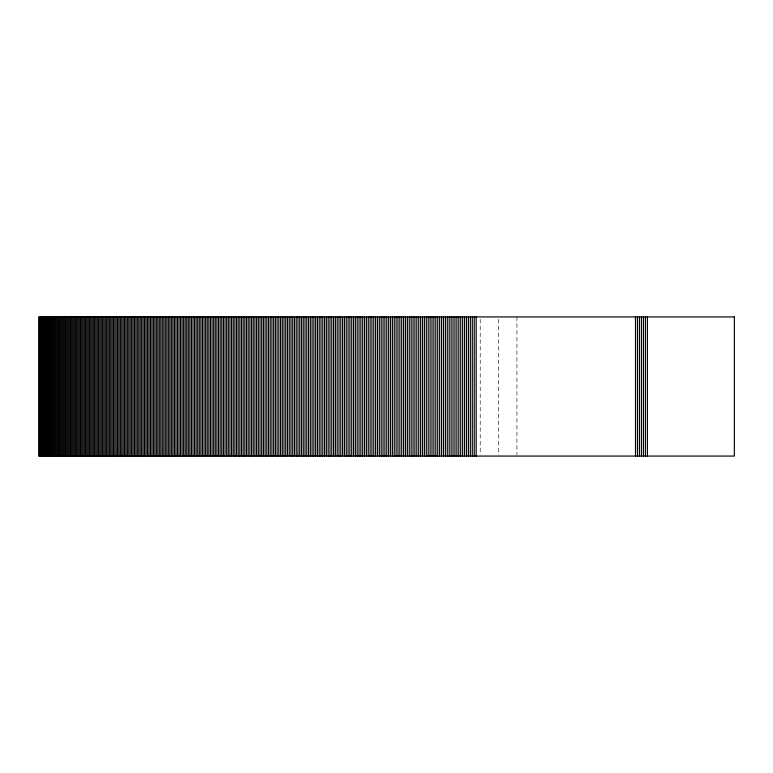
<?xml version="1.0" encoding="UTF-8"?>
<svg xmlns="http://www.w3.org/2000/svg" width="773" height="773" viewBox="0 0 773 773"><rect width="100%" height="100%" fill="white"/><g stroke="black" fill="none" stroke-linecap="round" stroke-linejoin="round"><path stroke-width="0.58" stroke-dasharray="3.87 2.9" d="M516.944 316.93L516.944 454.872M498.575 319.326L498.575 454.872M480.207 319.326L480.207 454.872"/><path stroke-width="1.16" d="M647.388 316.93L647.388 456.07M645.407 316.93L645.407 456.07M643.426 316.93L643.426 456.07M641.445 316.93L641.445 456.07M639.464 316.93L639.464 456.07M637.474 316.93L637.474 456.07M635.493 316.93L635.493 456.07M476.168 316.93L476.168 456.07M474.236 316.93L474.236 456.07M472.293 316.93L472.293 456.07M470.361 316.93L470.361 456.07M468.438 316.93L468.438 456.07M466.506 316.93L466.506 456.07M464.573 316.93L464.573 456.07M462.65 316.93L462.65 456.07M460.718 316.93L460.718 456.07M458.795 316.93L458.795 456.07M456.872 316.93L456.872 456.07M454.949 316.93L454.949 456.07M453.026 316.93L453.026 456.07M451.113 316.93L451.113 456.07M449.19 316.93L449.19 456.07M447.277 316.93L447.277 456.07M445.364 316.93L445.364 456.07M443.451 316.93L443.451 456.07M441.538 316.93L441.538 456.07M439.624 316.93L439.624 456.07M437.711 316.93L437.711 456.07M435.808 316.93L435.808 456.07M433.904 316.93L433.904 456.07M431.991 316.93L431.991 456.07M430.088 316.93L430.088 456.07M428.194 316.93L428.194 456.07M426.29 316.93L426.29 456.07M424.387 316.93L424.387 456.07M422.493 316.93L422.493 456.07M420.599 316.93L420.599 456.07M418.705 316.93L418.705 456.07M416.811 316.93L416.811 456.07M414.917 316.93L414.917 456.07M413.033 316.93L413.033 456.07M411.139 316.93L411.139 456.07M409.255 316.93L409.255 456.07M407.371 316.93L407.371 456.07M405.487 316.93L405.487 456.07M403.612 316.93L403.612 456.07M401.728 316.93L401.728 456.07M399.854 316.93L399.854 456.07M397.979 316.93L397.979 456.07M396.105 316.93L396.105 456.07M394.23 316.93L394.23 456.07M392.365 316.93L392.365 456.07M390.5 316.93L390.5 456.07M388.626 316.93L388.626 456.07M386.761 316.93L386.761 456.07M384.906 316.93L384.906 456.07M383.041 316.93L383.041 456.07M381.186 316.93L381.186 456.07M379.33 316.93L379.33 456.07M377.475 316.93L377.475 456.07M375.62 316.93L375.62 456.07M373.765 316.93L373.765 456.07M371.919 316.93L371.919 456.07M370.074 316.93L370.074 456.07M368.228 316.93L368.228 456.07M366.383 316.93L366.383 456.07M364.537 316.93L364.537 456.07M362.701 316.93L362.701 456.07M360.865 316.93L360.865 456.07M359.03 316.93L359.03 456.07M357.194 316.93L357.194 456.07M355.367 316.93L355.367 456.07M353.541 316.93L353.541 456.07M351.715 316.93L351.715 456.07M349.889 316.93L349.889 456.07M348.063 316.93L348.063 456.07M346.246 316.93L346.246 456.07M344.429 316.93L344.429 456.07M342.613 316.93L342.613 456.07M340.796 316.93L340.796 456.07M338.989 316.93L338.989 456.07M337.173 316.93L337.173 456.07M335.366 316.93L335.366 456.07M333.569 316.93L333.569 456.07M331.762 316.93L331.762 456.07M329.965 316.93L329.965 456.07M328.167 316.93L328.167 456.07M326.37 316.93L326.37 456.07M324.573 316.93L324.573 456.07M322.785 316.93L322.785 456.07M320.998 316.93L320.998 456.07M319.21 316.93L319.21 456.07M317.432 316.93L317.432 456.07M315.645 316.93L315.645 456.07M313.867 316.93L313.867 456.07M312.089 316.93L312.089 456.07M310.321 316.93L310.321 456.07M308.543 316.93L308.543 456.07M306.775 316.93L306.775 456.07M305.006 316.93L305.006 456.07M303.248 316.93L303.248 456.07M301.489 316.93L301.489 456.07M299.731 316.93L299.731 456.07M297.972 316.93L297.972 456.07M296.214 316.93L296.214 456.07M294.465 316.93L294.465 456.07M292.716 316.93L292.716 456.07M290.967 316.93L290.967 456.07M289.228 316.93L289.228 456.07M287.488 316.93L287.488 456.07M285.749 316.93L285.749 456.07M284.01 316.93L284.01 456.07M282.28 316.93L282.28 456.07M280.551 316.93L280.551 456.07M278.821 316.93L278.821 456.07M277.092 316.93L277.092 456.07M275.372 316.93L275.372 456.07M273.652 316.93L273.652 456.07M271.932 316.93L271.932 456.07M270.221 316.93L270.221 456.07M268.511 316.93L268.511 456.07M266.801 316.93L266.801 456.07M265.091 316.93L265.091 456.07M263.39 316.93L263.39 456.07M261.689 316.93L261.689 456.07M259.999 316.93L259.999 456.07M258.298 316.93L258.298 456.07M256.607 316.93L256.607 456.07M254.916 316.93L254.916 456.07M253.235 316.93L253.235 456.07M251.554 316.93L251.554 456.07M249.872 316.93L249.872 456.07M248.191 316.93L248.191 456.07M246.519 316.93L246.519 456.07M244.848 316.93L244.848 456.07M243.176 316.93L243.176 456.07M241.514 316.93L241.514 456.07M239.852 316.93L239.852 456.07M238.19 316.93L238.19 456.07M236.538 316.93L236.538 456.07M234.886 316.93L234.886 456.07M233.233 316.93L233.233 456.07M231.581 316.93L231.581 456.07M229.939 316.93L229.939 456.07M228.296 316.93L228.296 456.07M226.663 316.93L226.663 456.07M225.02 316.93L225.02 456.07M223.397 316.93L223.397 456.07M221.764 316.93L221.764 456.07M220.141 316.93L220.141 456.07M218.517 316.93L218.517 456.07M216.894 316.93L216.894 456.07M215.281 316.93L215.281 456.07M213.667 316.93L213.667 456.07M212.053 316.93L212.053 456.07M210.449 316.93L210.449 456.07M208.845 316.93L208.845 456.07M207.241 316.93L207.241 456.07M205.647 316.93L205.647 456.07M204.053 316.93L204.053 456.07M202.468 316.93L202.468 456.07M200.874 316.93L200.874 456.07M199.289 316.93L199.289 456.07M197.714 316.93L197.714 456.07M196.139 316.93L196.139 456.07M194.564 316.93L194.564 456.07M192.989 316.93L192.989 456.07M191.424 316.93L191.424 456.07M189.858 316.93L189.858 456.07M188.303 316.93L188.303 456.07M186.737 316.93L186.737 456.07M185.191 316.93L185.191 456.07M183.636 316.93L183.636 456.07M182.09 316.93L182.09 456.07M180.544 316.93L180.544 456.07M179.007 316.93L179.007 456.07M177.471 316.93L177.471 456.07M175.935 316.93L175.935 456.07M174.408 316.93L174.408 456.07M172.881 316.93L172.881 456.07M171.355 316.93L171.355 456.07M169.838 316.93L169.838 456.07M168.321 316.93L168.321 456.07M166.813 316.93L166.813 456.07M165.306 316.93L165.306 456.07M163.799 316.93L163.799 456.07M162.291 316.93L162.291 456.07M160.794 316.93L160.794 456.07M159.306 316.93L159.306 456.07M157.808 316.93L157.808 456.07M156.33 316.93L156.33 456.07M154.842 316.93L154.842 456.07M153.363 316.93L153.363 456.07M151.885 316.93L151.885 456.07M150.416 316.93L150.416 456.07M148.947 316.93L148.947 456.07M147.479 316.93L147.479 456.07M146.02 316.93L146.02 456.07M144.561 316.93L144.561 456.07M143.102 316.93L143.102 456.07M141.652 316.93L141.652 456.07M140.213 316.93L140.213 456.07M138.763 316.93L138.763 456.07M137.323 316.93L137.323 456.07M135.893 316.93L135.893 456.07M134.463 316.93L134.463 456.07M133.033 316.93L133.033 456.07M131.613 316.93L131.613 456.07M130.193 316.93L130.193 456.07M128.772 316.93L128.772 456.07M127.361 316.93L127.361 456.07M125.951 316.93L125.951 456.07M124.55 316.93L124.55 456.07M123.149 316.93L123.149 456.07M121.748 316.93L121.748 456.07M120.356 316.93L120.356 456.07M118.965 316.93L118.965 456.07M117.583 316.93L117.583 456.07M116.201 316.93L116.201 456.07M114.819 316.93L114.819 456.07M113.447 316.93L113.447 456.07M112.085 316.93L112.085 456.07M110.713 316.93L110.713 456.07M109.351 316.93L109.351 456.07M107.998 316.93L107.998 456.07M106.645 316.93L106.645 456.07M105.292 316.93L105.292 456.07M103.949 316.93L103.949 456.07M102.606 316.93L102.606 456.07M101.273 316.93L101.273 456.07M99.939 316.93L99.939 456.07M98.606 316.93L98.606 456.07M97.282 316.93L97.282 456.07M95.958 316.93L95.958 456.07M94.644 316.93L94.644 456.07M93.33 316.93L93.33 456.07M92.026 316.93L92.026 456.07M90.721 316.93L90.721 456.07M89.417 316.93L89.417 456.07M88.122 316.93L88.122 456.07M86.827 316.93L86.827 456.07M85.542 316.93L85.542 456.07M84.257 316.93L84.257 456.07M82.972 316.93L82.972 456.07M81.696 316.93L81.696 456.07M80.431 316.93L80.431 456.07M79.165 316.93L79.165 456.07M77.899 316.93L77.899 456.07M76.643 316.93L76.643 456.07M75.387 316.93L75.387 456.07M74.14 316.93L74.14 456.07M72.894 316.93L72.894 456.07M71.647 316.93L71.647 456.07M70.411 316.93L70.411 456.07M69.174 316.93L69.174 456.07M67.947 316.93L67.947 456.07M66.72 316.93L66.72 456.07M65.502 316.93L65.502 456.07M64.285 316.93L64.285 456.07M63.077 316.93L63.077 456.07M61.869 316.93L61.869 456.07M60.671 316.93L60.671 456.07M59.463 316.93L59.463 456.07M58.275 316.93L58.275 456.07M57.086 316.93L57.086 456.07M55.898 316.93L55.898 456.07M54.719 316.93L54.719 456.07M53.54 316.93L53.54 456.07M52.371 316.93L52.371 456.07M51.202 316.93L51.202 456.07M50.042 316.93L50.042 456.07M48.883 316.93L48.883 456.07M47.723 316.93L47.723 456.07M46.573 316.93L46.573 456.07M45.433 316.93L45.433 456.07M44.283 316.93L44.283 456.07M43.153 316.93L43.153 456.07M42.022 316.93L42.022 456.07M40.892 316.93L40.892 456.07M39.771 316.93L39.771 456.07M734.35 316.93L38.65 316.93L38.65 456.07L734.35 456.07L734.35 316.93"/></g></svg>
